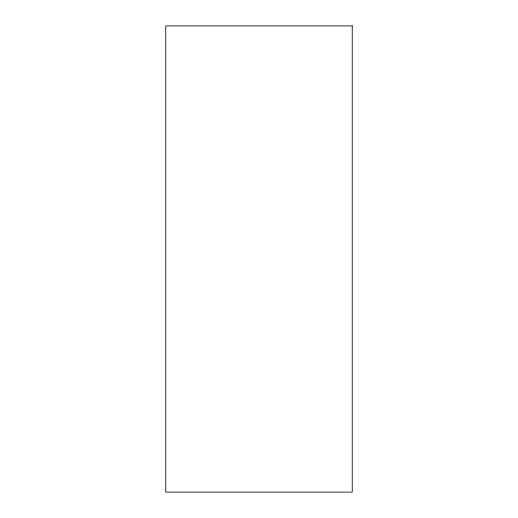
<?xml version="1.0" encoding="UTF-8"?>
<svg xmlns="http://www.w3.org/2000/svg" width="518" height="518" viewBox="0 0 518 518"><rect width="100%" height="100%" fill="white"/><g stroke="black" fill="none" stroke-linecap="round" stroke-linejoin="round"><path stroke-width="0.78" d="M352.24 25.9L165.76 25.9L165.76 492.1L352.24 492.1L352.24 25.9"/></g></svg>
